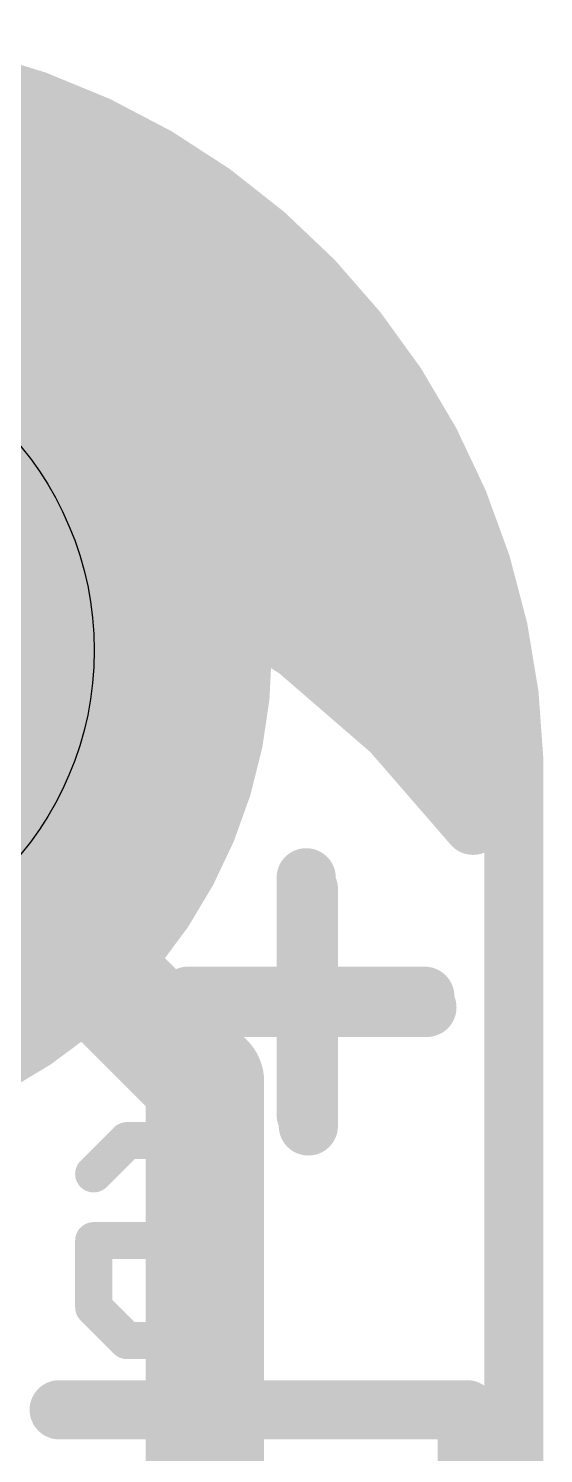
# Model space of a CAD drawing. Extents: x -10 to 102, y -14 to 18.
# Drawn here: x 15.099 to 16.866, y 7.277 to 12.167 of the extents above; entities that cross this region are included whole.
import ezdxf

# ---------------------------------------------------------------- set-up
doc = ezdxf.new("R2010")
doc.units = 0
for name, color, linetype in [('1', 12, 'CONTINUOUS'), ('16', 132, 'CONTINUOUS'), ('17', 110, 'CONTINUOUS'), ('20', 53, 'CONTINUOUS'), ('21', 41, 'CONTINUOUS'), ('22', 40, 'CONTINUOUS'), ('29', 40, 'CONTINUOUS'), ('30', 253, 'CONTINUOUS'), ('44', 253, 'CONTINUOUS')]:
    doc.layers.add(name, color=color, linetype=linetype)

# ---------------------------------------------------------------- blocks, each defined once
blk = doc.blocks.new('ROUNDP')
at = {"const_width": 0.5}
blk.add_lwpolyline([(0, -0.25, 1), (0, 0.25, 1), (0, -0.25)], format="xyb", dxfattribs=at)

msp = doc.modelspace()

# ---------------------------------------------------------------- linework, layer by layer
at = {"layer": '1'}
for points, const_width in [([(15.2802, 11.8063), (14.9412, 11.9358)], 0.2032), ([(13.1315, 11.7856), (15.3165, 11.7856)], 0.2032), ([(15.5955, 11.6264), (15.2802, 11.8063)], 0.2032), ([(15.8796, 11.4005), (15.5955, 11.6264)], 0.2032), ([(12.7972, 11.5824), (15.6508, 11.5824)], 0.2032), ([(16.1257, 11.1338), (15.8796, 11.4005)], 0.2032), ([(12.5488, 11.3792), (15.8992, 11.3792)], 0.2032), ([(12.3612, 11.176), (16.0868, 11.176)], 0.2032), ([(16.3283, 10.8326), (16.1257, 11.1338)], 0.2032), ([(12.214, 10.9728), (16.234, 10.9728)], 0.2032), ([(16.4823, 10.504), (16.3283, 10.8326)], 0.2032), ([(12.0902, 10.7696), (16.3578, 10.7696)], 0.2032), ([(14.8484, 10.5664), (16.4531, 10.5664)], 0.2032), ([(14.8611, 10.5646), (15.2714, 10.4442)], 0.2032), ([(16.5844, 10.1557), (16.4823, 10.504)], 0.2032), ([(15.2714, 10.4442), (15.6605, 10.2667)], 0.2032), ([(15.449, 10.3632), (16.5236, 10.3632)], 0.2032), ([(15.6605, 10.2667), (16.0203, 10.0357)], 0.2032), ([(15.704, 8.553), (14.224, 10.033)], 0.4064), ([(15.8268, 10.16), (16.5831, 10.16)], 0.2032), ([(16.632, 9.7959), (16.5844, 10.1557)], 0.2032), ([(16.0203, 10.0357), (16.3437, 9.7559)], 0.2032), ([(16.1116, 9.9568), (16.6107, 9.9568)], 0.2032), ([(16.624, 9.433), (16.632, 9.7959)], 0.2032), ([(16.3437, 9.7559), (16.624, 9.433)], 0.2032), ([(16.3457, 9.7536), (16.631, 9.7536)], 0.2032), ([(16.5221, 9.5504), (16.6266, 9.5504)], 0.2032), ([(15.704, 6.427), (15.704, 8.553)], 0.4064)]:
    msp.add_lwpolyline(points, dxfattribs=dict(at, const_width=const_width))
for points, const_width in [([(15.3054, 11.8504, 1), (15.2551, 11.7621)], 0.1016), ([(15.2621, 11.7588, 1), (15.2984, 11.8537)], 0.1016), ([(15.3165, 11.7348, 1), (15.3165, 11.8364)], 0.1016), ([(15.6271, 11.6662, 1), (15.5639, 11.5867)], 0.1016), ([(15.5703, 11.5823, 1), (15.6207, 11.6705)], 0.1016), ([(15.6508, 11.5316, 1), (15.6508, 11.6332)], 0.1016), ([(15.9169, 11.4349, 1), (15.8422, 11.366)], 0.1016), ([(15.8479, 11.3607, 1), (15.9112, 11.4402)], 0.1016), ([(15.8992, 11.3284, 1), (15.8992, 11.43)], 0.1016), ([(16.0868, 11.1252, 1), (16.0868, 11.2268)], 0.1016), ([(16.1679, 11.1621, 1), (16.0836, 11.1054)], 0.1016), ([(16.0884, 11.0993, 1), (16.1631, 11.1683)], 0.1016), ([(16.234, 10.922, 1), (16.234, 11.0236)], 0.1016), ([(16.3743, 10.8542, 1), (16.2823, 10.811)], 0.1016), ([(16.2861, 10.8043, 1), (16.3704, 10.8609)], 0.1016), ([(16.3578, 10.7188, 1), (16.3578, 10.8204)], 0.1016), ([(16.4531, 10.5156, 1), (16.4531, 10.6172)], 0.1016), ([(16.5311, 10.5183, 1), (16.4336, 10.4897)], 0.1016), ([(16.4363, 10.4824, 1), (16.5283, 10.5255)], 0.1016), ([(15.2925, 10.4904, 1), (15.2503, 10.398)], 0.1016), ([(15.2571, 10.3955, 1), (15.2857, 10.493)], 0.1016), ([(15.449, 10.414, 1), (15.449, 10.3124)], 0.1016), ([(16.5236, 10.3124, 1), (16.5236, 10.414)], 0.1016), ([(15.6879, 10.3095, 1), (15.633, 10.224)], 0.1016), ([(15.6394, 10.2205, 1), (15.6815, 10.313)], 0.1016), ([(15.8268, 10.2108, 1), (15.8268, 10.1092)], 0.1016), ([(16.6347, 10.1623, 1), (16.534, 10.149)], 0.1016), ([(16.5831, 10.1092, 1), (16.5831, 10.2108)], 0.1016), ([(16.5356, 10.1414, 1), (16.6331, 10.17)], 0.1016), ([(16.0536, 10.0742, 1), (15.9871, 9.9973)], 0.1016), ([(15.9929, 9.993, 1), (16.0478, 10.0785)], 0.1016), ([(16.1116, 10.0076, 1), (16.1116, 9.906)], 0.1016), ([(16.6107, 9.906, 1), (16.6107, 10.0076)], 0.1016), ([(16.6828, 9.7947, 1), (16.5812, 9.797)], 0.1016), ([(16.3821, 9.7892, 1), (16.3053, 9.7226)], 0.1016), ([(16.3457, 9.8044, 1), (16.3457, 9.7028)], 0.1016), ([(16.3105, 9.7175, 1), (16.3769, 9.7944)], 0.1016), ([(16.5816, 9.7892, 1), (16.6823, 9.8025)], 0.1016), ([(16.631, 9.7028, 1), (16.631, 9.8044)], 0.1016), ([(16.5221, 9.6012, 1), (16.5221, 9.4996)], 0.1016), ([(16.6266, 9.4996, 1), (16.6266, 9.6012)], 0.1016), ([(16.5856, 9.3997, 1), (16.6624, 9.4663)], 0.1016), ([(16.5732, 9.4341, 1), (16.6748, 9.4319)], 0.1016), ([(15.8056, 8.553, 1), (15.6024, 8.553)], 0.2032), ([(15.6322, 8.4812, 1), (15.7758, 8.6248)], 0.2032)]:
    msp.add_lwpolyline(points, format="xyb", dxfattribs=dict(at, const_width=const_width))
at = {"layer": '16', "const_width": 0.2032}
for points in [[(14.9412, 11.9358), (15.2802, 11.8063)], [(13.1315, 11.7856), (15.3165, 11.7856)], [(15.2802, 11.8063), (15.5955, 11.6264)], [(15.5955, 11.6264), (15.8796, 11.4005)], [(12.7972, 11.5824), (15.6508, 11.5824)], [(15.8796, 11.4005), (16.1257, 11.1338)], [(12.5488, 11.3792), (15.8992, 11.3792)], [(12.3612, 11.176), (16.0868, 11.176)], [(16.1257, 11.1338), (16.3283, 10.8326)], [(12.214, 10.9728), (16.234, 10.9728)], [(16.3283, 10.8326), (16.4823, 10.504)], [(12.0902, 10.7696), (16.3578, 10.7696)], [(14.8484, 10.5664), (16.4531, 10.5664)], [(15.2714, 10.4442), (14.8611, 10.5646)], [(16.4823, 10.504), (16.5844, 10.1557)], [(15.6605, 10.2667), (15.2714, 10.4442)], [(15.449, 10.3632), (16.5236, 10.3632)], [(16.0203, 10.0357), (15.6605, 10.2667)], [(15.8268, 10.16), (16.5831, 10.16)], [(16.5844, 10.1557), (16.632, 9.7959)], [(16.3437, 9.7559), (16.0203, 10.0357)], [(16.1116, 9.9568), (16.6107, 9.9568)], [(16.632, 9.7959), (16.624, 9.433)], [(16.624, 9.433), (16.3437, 9.7559)], [(16.3457, 9.7536), (16.631, 9.7536)], [(16.5221, 9.5504), (16.6266, 9.5504)]]:
    msp.add_lwpolyline(points, dxfattribs=at)
at = {"layer": '16', "const_width": 0.1016}
for points in [[(15.3054, 11.8504, 1), (15.2551, 11.7621)], [(15.2621, 11.7588, 1), (15.2984, 11.8537)], [(15.3165, 11.7348, 1), (15.3165, 11.8364)], [(15.6271, 11.6662, 1), (15.5639, 11.5867)], [(15.5703, 11.5823, 1), (15.6207, 11.6705)], [(15.6508, 11.5316, 1), (15.6508, 11.6332)], [(15.9169, 11.4349, 1), (15.8422, 11.366)], [(15.8479, 11.3607, 1), (15.9112, 11.4402)], [(15.8992, 11.3284, 1), (15.8992, 11.43)], [(16.0868, 11.1252, 1), (16.0868, 11.2268)], [(16.1679, 11.1621, 1), (16.0836, 11.1054)], [(16.0884, 11.0993, 1), (16.1631, 11.1683)], [(16.234, 10.922, 1), (16.234, 11.0236)], [(16.3743, 10.8542, 1), (16.2823, 10.811)], [(16.2861, 10.8043, 1), (16.3704, 10.8609)], [(16.3578, 10.7188, 1), (16.3578, 10.8204)], [(16.4531, 10.5156, 1), (16.4531, 10.6172)], [(16.5311, 10.5183, 1), (16.4336, 10.4897)], [(16.4363, 10.4824, 1), (16.5283, 10.5255)], [(15.2925, 10.4904, 1), (15.2503, 10.398)], [(15.2571, 10.3955, 1), (15.2857, 10.493)], [(15.449, 10.414, 1), (15.449, 10.3124)], [(16.5236, 10.3124, 1), (16.5236, 10.414)], [(15.6879, 10.3095, 1), (15.633, 10.224)], [(15.6394, 10.2205, 1), (15.6815, 10.313)], [(15.8268, 10.2108, 1), (15.8268, 10.1092)], [(16.6347, 10.1623, 1), (16.534, 10.149)], [(16.5831, 10.1092, 1), (16.5831, 10.2108)], [(16.5356, 10.1414, 1), (16.6331, 10.17)], [(16.0536, 10.0742, 1), (15.9871, 9.9973)], [(15.9929, 9.993, 1), (16.0478, 10.0785)], [(16.1116, 10.0076, 1), (16.1116, 9.906)], [(16.6107, 9.906, 1), (16.6107, 10.0076)], [(16.6828, 9.7947, 1), (16.5812, 9.797)], [(16.3821, 9.7892, 1), (16.3053, 9.7226)], [(16.3457, 9.8044, 1), (16.3457, 9.7028)], [(16.3105, 9.7175, 1), (16.3769, 9.7944)], [(16.5816, 9.7892, 1), (16.6823, 9.8025)], [(16.631, 9.7028, 1), (16.631, 9.8044)], [(16.5221, 9.6012, 1), (16.5221, 9.4996)], [(16.6266, 9.4996, 1), (16.6266, 9.6012)], [(16.5856, 9.3997, 1), (16.6624, 9.4663)], [(16.5732, 9.4341, 1), (16.6748, 9.4319)]]:
    msp.add_lwpolyline(points, format="xyb", dxfattribs=at)
at = {"layer": '20'}
for points, const_width in [([(16.764, 9.652, 0.4143), (14.224, 12.065)], 0.2032), ([(16.8148, 9.652, 1), (16.7132, 9.652)], 0.1016), ([(16.7132, 9.6507, 1), (16.8148, 9.6533)], 0.1016)]:
    msp.add_lwpolyline(points, format="xyb", dxfattribs=dict(at, const_width=const_width))
at = {"layer": '20', "const_width": 0.2032}
msp.add_lwpolyline([(16.764, 9.652), (16.764, 1.778)], dxfattribs=at)
at = {"layer": '21', "const_width": 0.2032}
for points in [[(16.0515, 9.2528), (16.0515, 8.4393)], [(15.6448, 8.8461), (16.4583, 8.8461)], [(16.604, 7.427), (15.204, 7.427)], [(16.604, 5.427), (16.604, 7.427)]]:
    msp.add_lwpolyline(points, dxfattribs=at)
at = {"layer": '21', "const_width": 0.1016}
for points in [[(16.1023, 9.2528, 1), (16.0007, 9.2528)], [(15.6448, 8.8969, 1), (15.6448, 8.7953)], [(16.4583, 8.7953, 1), (16.4583, 8.8969)], [(16.0007, 8.4393, 1), (16.1023, 8.4393)], [(15.204, 7.4778, 1), (15.204, 7.3762)], [(16.6548, 7.427, 1), (16.5532, 7.427)], [(16.604, 7.3762, 1), (16.604, 7.4778)]]:
    msp.add_lwpolyline(points, format="xyb", dxfattribs=at)
at = {"layer": '22'}
for points, const_width in [([(16.0588, 9.2147), (16.0588, 8.4012)], 0.2032), ([(16.4656, 8.808), (15.6521, 8.808)], 0.2032), ([(15.3222, 8.2364), (15.4366, 8.3508)], 0.127), ([(15.4366, 8.3508), (15.6654, 8.3508)], 0.127), ([(15.6654, 8.3508), (15.7797, 8.2364)], 0.127), ([(15.7797, 8.2364), (15.7797, 7.7788)], 0.127), ([(15.3222, 7.7788), (15.3222, 8.0076)], 0.127), ([(15.3222, 8.0076), (15.551, 8.0076)], 0.127), ([(15.4366, 7.6645), (15.3222, 7.7788)], 0.127), ([(15.7797, 7.7788), (15.6654, 7.6645)], 0.127), ([(15.6654, 7.6645), (15.4366, 7.6645)], 0.127)]:
    msp.add_lwpolyline(points, dxfattribs=dict(at, const_width=const_width))
for points, const_width in [([(16.1096, 9.2147, 1), (16.008, 9.2147)], 0.1016), ([(15.6521, 8.8588, 1), (15.6521, 8.7572)], 0.1016), ([(16.4656, 8.7572, 1), (16.4656, 8.8588)], 0.1016), ([(15.4366, 8.3826, 1), (15.4366, 8.3191)], 0.0635), ([(15.459, 8.3284, 1), (15.4141, 8.3733)], 0.0635), ([(15.6878, 8.3733, 1), (15.6429, 8.3284)], 0.0635), ([(15.6654, 8.3191, 1), (15.6654, 8.3826)], 0.0635), ([(16.008, 8.4012, 1), (16.1096, 8.4012)], 0.1016), ([(15.2997, 8.2589, 1), (15.3446, 8.214)], 0.0635), ([(15.8115, 8.2364, 1), (15.748, 8.2364)], 0.0635), ([(15.7573, 8.214, 1), (15.8022, 8.2589)], 0.0635), ([(15.3222, 8.0394, 1), (15.3222, 7.9759)], 0.0635), ([(15.3539, 8.0076, 1), (15.2904, 8.0076)], 0.0635), ([(15.551, 7.9759, 1), (15.551, 8.0394)], 0.0635), ([(15.3446, 7.8013, 1), (15.2997, 7.7564)], 0.0635), ([(15.8022, 7.7564, 1), (15.7573, 7.8013)], 0.0635), ([(15.2904, 7.7788, 1), (15.3539, 7.7788)], 0.0635), ([(15.748, 7.7788, 1), (15.8115, 7.7788)], 0.0635), ([(15.4366, 7.6962, 1), (15.4366, 7.6327)], 0.0635), ([(15.6654, 7.6327, 1), (15.6654, 7.6962)], 0.0635), ([(15.4141, 7.642, 1), (15.459, 7.6869)], 0.0635), ([(15.6429, 7.6869, 1), (15.6878, 7.642)], 0.0635)]:
    msp.add_lwpolyline(points, format="xyb", dxfattribs=dict(at, const_width=const_width))
at = {"layer": '29', "const_width": 0.2032}
for points in [[(15.2802, 11.8063), (14.9412, 11.9358)], [(13.1315, 11.7856), (15.3165, 11.7856)], [(15.5955, 11.6264), (15.2802, 11.8063)], [(15.8796, 11.4005), (15.5955, 11.6264)], [(12.7972, 11.5824), (15.6508, 11.5824)], [(16.1257, 11.1338), (15.8796, 11.4005)], [(12.5488, 11.3792), (15.8992, 11.3792)], [(12.3612, 11.176), (16.0868, 11.176)], [(16.3283, 10.8326), (16.1257, 11.1338)], [(12.214, 10.9728), (16.234, 10.9728)], [(16.4823, 10.504), (16.3283, 10.8326)], [(12.0902, 10.7696), (16.3578, 10.7696)], [(14.8484, 10.5664), (16.4531, 10.5664)], [(14.8611, 10.5646), (15.2714, 10.4442)], [(16.5844, 10.1557), (16.4823, 10.504)], [(15.2714, 10.4442), (15.6605, 10.2667)], [(15.449, 10.3632), (16.5236, 10.3632)], [(15.6605, 10.2667), (16.0203, 10.0357)], [(15.8268, 10.16), (16.5831, 10.16)], [(16.632, 9.7959), (16.5844, 10.1557)], [(16.0203, 10.0357), (16.3437, 9.7559)], [(16.1116, 9.9568), (16.6107, 9.9568)], [(16.624, 9.433), (16.632, 9.7959)], [(16.3437, 9.7559), (16.624, 9.433)], [(16.3457, 9.7536), (16.631, 9.7536)], [(16.5221, 9.5504), (16.6266, 9.5504)]]:
    msp.add_lwpolyline(points, dxfattribs=at)
at = {"layer": '29', "const_width": 0.1016}
for points in [[(15.3054, 11.8504, 1), (15.2551, 11.7621)], [(15.2621, 11.7588, 1), (15.2984, 11.8537)], [(15.3165, 11.7348, 1), (15.3165, 11.8364)], [(15.6271, 11.6662, 1), (15.5639, 11.5867)], [(15.5703, 11.5823, 1), (15.6207, 11.6705)], [(15.6508, 11.5316, 1), (15.6508, 11.6332)], [(15.9169, 11.4349, 1), (15.8422, 11.366)], [(15.8479, 11.3607, 1), (15.9112, 11.4402)], [(15.8992, 11.3284, 1), (15.8992, 11.43)], [(16.0868, 11.1252, 1), (16.0868, 11.2268)], [(16.1679, 11.1621, 1), (16.0836, 11.1054)], [(16.0884, 11.0993, 1), (16.1631, 11.1683)], [(16.234, 10.922, 1), (16.234, 11.0236)], [(16.3743, 10.8542, 1), (16.2823, 10.811)], [(16.2861, 10.8043, 1), (16.3704, 10.8609)], [(16.3578, 10.7188, 1), (16.3578, 10.8204)], [(16.4531, 10.5156, 1), (16.4531, 10.6172)], [(16.5311, 10.5183, 1), (16.4336, 10.4897)], [(16.4363, 10.4824, 1), (16.5283, 10.5255)], [(15.2925, 10.4904, 1), (15.2503, 10.398)], [(15.2571, 10.3955, 1), (15.2857, 10.493)], [(15.449, 10.414, 1), (15.449, 10.3124)], [(16.5236, 10.3124, 1), (16.5236, 10.414)], [(15.6879, 10.3095, 1), (15.633, 10.224)], [(15.6394, 10.2205, 1), (15.6815, 10.313)], [(15.8268, 10.2108, 1), (15.8268, 10.1092)], [(16.6347, 10.1623, 1), (16.534, 10.149)], [(16.5831, 10.1092, 1), (16.5831, 10.2108)], [(16.5356, 10.1414, 1), (16.6331, 10.17)], [(16.0536, 10.0742, 1), (15.9871, 9.9973)], [(15.9929, 9.993, 1), (16.0478, 10.0785)], [(16.1116, 10.0076, 1), (16.1116, 9.906)], [(16.6107, 9.906, 1), (16.6107, 10.0076)], [(16.6828, 9.7947, 1), (16.5812, 9.797)], [(16.3821, 9.7892, 1), (16.3053, 9.7226)], [(16.3457, 9.8044, 1), (16.3457, 9.7028)], [(16.3105, 9.7175, 1), (16.3769, 9.7944)], [(16.5816, 9.7892, 1), (16.6823, 9.8025)], [(16.631, 9.7028, 1), (16.631, 9.8044)], [(16.5221, 9.6012, 1), (16.5221, 9.4996)], [(16.6266, 9.4996, 1), (16.6266, 9.6012)], [(16.5856, 9.3997, 1), (16.6624, 9.4663)], [(16.5732, 9.4341, 1), (16.6748, 9.4319)]]:
    msp.add_lwpolyline(points, format="xyb", dxfattribs=at)
at = {"layer": '30', "const_width": 0.2032}
for points in [[(14.9412, 11.9358), (15.2802, 11.8063)], [(13.1315, 11.7856), (15.3165, 11.7856)], [(15.2802, 11.8063), (15.5955, 11.6264)], [(15.5955, 11.6264), (15.8796, 11.4005)], [(12.7972, 11.5824), (15.6508, 11.5824)], [(15.8796, 11.4005), (16.1257, 11.1338)], [(12.5488, 11.3792), (15.8992, 11.3792)], [(12.3612, 11.176), (16.0868, 11.176)], [(16.1257, 11.1338), (16.3283, 10.8326)], [(12.214, 10.9728), (16.234, 10.9728)], [(16.3283, 10.8326), (16.4823, 10.504)], [(12.0902, 10.7696), (16.3578, 10.7696)], [(14.8484, 10.5664), (16.4531, 10.5664)], [(15.2714, 10.4442), (14.8611, 10.5646)], [(16.4823, 10.504), (16.5844, 10.1557)], [(15.6605, 10.2667), (15.2714, 10.4442)], [(15.449, 10.3632), (16.5236, 10.3632)], [(16.0203, 10.0357), (15.6605, 10.2667)], [(15.8268, 10.16), (16.5831, 10.16)], [(16.5844, 10.1557), (16.632, 9.7959)], [(16.3437, 9.7559), (16.0203, 10.0357)], [(16.1116, 9.9568), (16.6107, 9.9568)], [(16.632, 9.7959), (16.624, 9.433)], [(16.624, 9.433), (16.3437, 9.7559)], [(16.3457, 9.7536), (16.631, 9.7536)], [(16.5221, 9.5504), (16.6266, 9.5504)]]:
    msp.add_lwpolyline(points, dxfattribs=at)
at = {"layer": '30', "const_width": 0.1016}
for points in [[(15.3054, 11.8504, 1), (15.2551, 11.7621)], [(15.2621, 11.7588, 1), (15.2984, 11.8537)], [(15.3165, 11.7348, 1), (15.3165, 11.8364)], [(15.6271, 11.6662, 1), (15.5639, 11.5867)], [(15.5703, 11.5823, 1), (15.6207, 11.6705)], [(15.6508, 11.5316, 1), (15.6508, 11.6332)], [(15.9169, 11.4349, 1), (15.8422, 11.366)], [(15.8479, 11.3607, 1), (15.9112, 11.4402)], [(15.8992, 11.3284, 1), (15.8992, 11.43)], [(16.0868, 11.1252, 1), (16.0868, 11.2268)], [(16.1679, 11.1621, 1), (16.0836, 11.1054)], [(16.0884, 11.0993, 1), (16.1631, 11.1683)], [(16.234, 10.922, 1), (16.234, 11.0236)], [(16.3743, 10.8542, 1), (16.2823, 10.811)], [(16.2861, 10.8043, 1), (16.3704, 10.8609)], [(16.3578, 10.7188, 1), (16.3578, 10.8204)], [(16.4531, 10.5156, 1), (16.4531, 10.6172)], [(16.5311, 10.5183, 1), (16.4336, 10.4897)], [(16.4363, 10.4824, 1), (16.5283, 10.5255)], [(15.2925, 10.4904, 1), (15.2503, 10.398)], [(15.2571, 10.3955, 1), (15.2857, 10.493)], [(15.449, 10.414, 1), (15.449, 10.3124)], [(16.5236, 10.3124, 1), (16.5236, 10.414)], [(15.6879, 10.3095, 1), (15.633, 10.224)], [(15.6394, 10.2205, 1), (15.6815, 10.313)], [(15.8268, 10.2108, 1), (15.8268, 10.1092)], [(16.6347, 10.1623, 1), (16.534, 10.149)], [(16.5831, 10.1092, 1), (16.5831, 10.2108)], [(16.5356, 10.1414, 1), (16.6331, 10.17)], [(16.0536, 10.0742, 1), (15.9871, 9.9973)], [(15.9929, 9.993, 1), (16.0478, 10.0785)], [(16.1116, 10.0076, 1), (16.1116, 9.906)], [(16.6107, 9.906, 1), (16.6107, 10.0076)], [(16.6828, 9.7947, 1), (16.5812, 9.797)], [(16.3821, 9.7892, 1), (16.3053, 9.7226)], [(16.3457, 9.8044, 1), (16.3457, 9.7028)], [(16.3105, 9.7175, 1), (16.3769, 9.7944)], [(16.5816, 9.7892, 1), (16.6823, 9.8025)], [(16.631, 9.7028, 1), (16.631, 9.8044)], [(16.5221, 9.6012, 1), (16.5221, 9.4996)], [(16.6266, 9.4996, 1), (16.6266, 9.6012)], [(16.5856, 9.3997, 1), (16.6624, 9.4663)], [(16.5732, 9.4341, 1), (16.6748, 9.4319)]]:
    msp.add_lwpolyline(points, format="xyb", dxfattribs=at)
at = {"layer": '44'}
msp.add_circle((14.224, 10.033), 1.1, dxfattribs=at)

# ---------------------------------------------------------------- block references
at = {"layer": '17', "xscale": 3.216, "yscale": 3.216, "rotation": 270}
msp.add_blockref('ROUNDP', (14.224, 10.033), dxfattribs=at)
msp.add_blockref('ROUNDP', (14.224, 10.033), dxfattribs=at)
at = {"layer": '29', "xscale": 3.4192, "yscale": 3.4192, "rotation": 270}
msp.add_blockref('ROUNDP', (14.224, 10.033), dxfattribs=at)
at = {"layer": '30', "xscale": 3.4192, "yscale": 3.4192, "rotation": 270}
msp.add_blockref('ROUNDP', (14.224, 10.033), dxfattribs=at)

doc.saveas('drawing.dxf')
